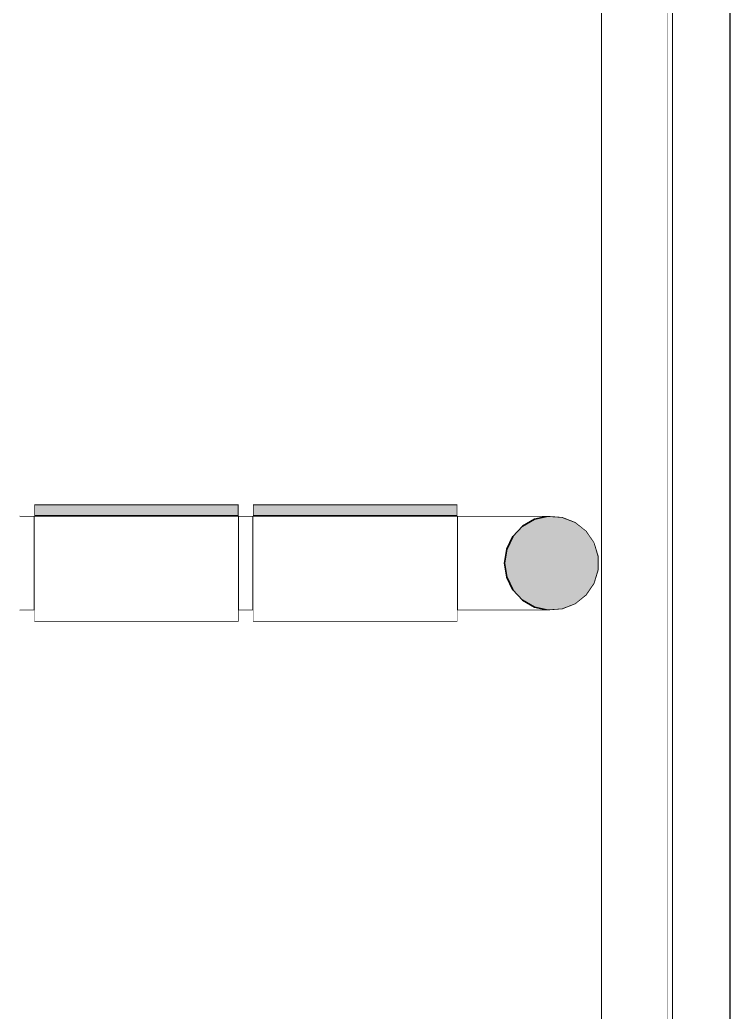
# Model space of a CAD drawing. Header units: millimetres. Extents: x -48147 to 1414029, y -496296 to 18123.
# Drawn here: x 1380003.6 to 1380251.6, y -490393.5 to -490047.1 of the extents above; entities that cross this region are included whole.
import ezdxf

# ---------------------------------------------------------------- set-up
doc = ezdxf.new("R2010")
doc.units = ezdxf.units.MM
doc.header["$MEASUREMENT"] = 0
doc.linetypes.add('Wipeout_Contour', pattern=[1000, 0, -1000])
doc.layers.add('New_A-35-M_FFE_Sanitary', color=7, linetype='Continuous')
for name, color, linetype, lineweight, true_color in [('New_A-35-M_FFE_Sanitary_Pen_No__104', 7, 'Continuous', 15, 0xa6a6a6), ('New_A-35-M_FFE_Sanitary_Pen_No__23', 7, 'Continuous', 30, 0x2a2a2a), ('New_A-35-M_FFE_Sanitary_Pen_No__44', 7, 'Continuous', 35, 0x444444), ('New_A-35-M_FFE_Sanitary_Pen_No__64', 7, 'Continuous', 20, 0x606060)]:
    doc.layers.add(name, color=color, linetype=linetype, lineweight=lineweight, true_color=true_color)
doc.layers.add('New_A-35-M_FFE_Sanitary_Pen_No__87', color=8, linetype='Continuous', lineweight=20)

# ---------------------------------------------------------------- blocks, each defined once
blk = doc.blocks.new('Section Elem_220_2', base_point=(1372879, -490836.73))
at = {"layer": 'New_A-35-M_FFE_Sanitary_Pen_No__44', "linetype": 'Continuous'}
for p, q in [((1380079.98, -490216.23), (1380008.61, -490216.23)), ((1380156.36, -490216.23), (1380084.98, -490216.23))]:
    blk.add_line(p, q, dxfattribs=at)
at = {"color": 254, "linetype": 'Wipeout_Contour', "lineweight": 0, "ltscale": 5857981.259053783}
blk.add_wipeout([(1380003.61, -490231.87), (1380003.61, -490236.73), (1380008.61, -490236.73), (1380008.61, -490231.87)], dxfattribs=at).dxf.layer = 'New_A-35-M_FFE_Sanitary'
at = {"color": 254, "linetype": 'Wipeout_Contour', "lineweight": 0, "ltscale": 5858269.13512584}
blk.add_wipeout([(1380084.98, -490231.87), (1380079.98, -490231.87), (1380079.98, -490236.73), (1380084.98, -490236.73)], dxfattribs=at).dxf.layer = 'New_A-35-M_FFE_Sanitary'
at = {"color": 254, "linetype": 'Wipeout_Contour', "lineweight": 0, "ltscale": 5858610.190375047}
blk.add_wipeout([(1380172.86, -490236.73), (1380173.59, -490231.87), (1380173.06, -490231.87), (1380172.34, -490236.73)], dxfattribs=at).dxf.layer = 'New_A-35-M_FFE_Sanitary'
at = {"color": 254, "linetype": 'Wipeout_Contour', "lineweight": 0, "ltscale": 5858005.814231257}
blk.add_wipeout([(1380003.61, -490252.09), (1380003.61, -490253.19), (1380008.61, -490253.19), (1380008.61, -490252.09)], dxfattribs=at).dxf.layer = 'New_A-35-M_FFE_Sanitary'
at = {"color": 254, "linetype": 'Wipeout_Contour', "lineweight": 0, "ltscale": 5858293.68910519}
blk.add_wipeout([(1380079.98, -490253.19), (1380084.98, -490253.19), (1380084.98, -490252.09), (1380079.98, -490252.09)], dxfattribs=at).dxf.layer = 'New_A-35-M_FFE_Sanitary'
at = {"color": 254, "linetype": 'Wipeout_Contour', "lineweight": 0, "ltscale": 5858681.429334983}
blk.add_wipeout([(1380182.62, -490252.09), (1380187.32, -490253.19), (1380188.12, -490253.19), (1380183.33, -490252.09)], dxfattribs=at).dxf.layer = 'New_A-35-M_FFE_Sanitary'
at = {"color": 254, "linetype": 'Wipeout_Contour', "lineweight": 0, "ltscale": 5857975.036296347}
blk.add_wipeout([(1380003.61, -490231.87), (1380008.61, -490231.87), (1380008.61, -490227.44), (1380003.61, -490227.44)], dxfattribs=at).dxf.layer = 'New_A-35-M_FFE_Sanitary'
at = {"color": 254, "linetype": 'Wipeout_Contour', "lineweight": 0, "ltscale": 5858262.91267438}
blk.add_wipeout([(1380079.98, -490231.87), (1380084.98, -490231.87), (1380084.98, -490227.44), (1380079.98, -490227.44)], dxfattribs=at).dxf.layer = 'New_A-35-M_FFE_Sanitary'
at = {"color": 254, "linetype": 'Wipeout_Contour', "lineweight": 0, "ltscale": 5858609.324415408}
blk.add_wipeout([(1380173.59, -490231.87), (1380175.72, -490227.44), (1380175.16, -490227.44), (1380173.06, -490231.87)], dxfattribs=at).dxf.layer = 'New_A-35-M_FFE_Sanitary'
at = {"color": 254, "linetype": 'Wipeout_Contour', "lineweight": 0, "ltscale": 5858003.435022688}
blk.add_wipeout([(1380008.61, -490249.63), (1380003.61, -490249.63), (1380003.61, -490252.09), (1380008.61, -490252.09)], dxfattribs=at).dxf.layer = 'New_A-35-M_FFE_Sanitary'
at = {"color": 254, "linetype": 'Wipeout_Contour', "lineweight": 0, "ltscale": 5858291.3100137}
blk.add_wipeout([(1380079.98, -490249.63), (1380079.98, -490252.09), (1380084.98, -490252.09), (1380084.98, -490249.63)], dxfattribs=at).dxf.layer = 'New_A-35-M_FFE_Sanitary'
at = {"color": 254, "linetype": 'Wipeout_Contour', "lineweight": 0, "ltscale": 5858662.147177921}
blk.add_wipeout([(1380179.07, -490249.63), (1380178.44, -490249.63), (1380182.62, -490252.09), (1380183.33, -490252.09)], dxfattribs=at).dxf.layer = 'New_A-35-M_FFE_Sanitary'
at = {"color": 254, "linetype": 'Wipeout_Contour', "lineweight": 0, "ltscale": 5857969.655804832}
blk.add_wipeout([(1380003.61, -490227.44), (1380008.61, -490227.44), (1380008.61, -490223.83), (1380003.61, -490223.83)], dxfattribs=at).dxf.layer = 'New_A-35-M_FFE_Sanitary'
at = {"color": 254, "linetype": 'Wipeout_Contour', "lineweight": 0, "ltscale": 5858257.532455676}
blk.add_wipeout([(1380084.98, -490223.83), (1380079.98, -490223.83), (1380079.98, -490227.44), (1380084.98, -490227.44)], dxfattribs=at).dxf.layer = 'New_A-35-M_FFE_Sanitary'
at = {"color": 254, "linetype": 'Wipeout_Contour', "lineweight": 0, "ltscale": 5858614.174530421}
blk.add_wipeout([(1380175.72, -490227.44), (1380179.07, -490223.83), (1380178.44, -490223.83), (1380175.16, -490227.44)], dxfattribs=at).dxf.layer = 'New_A-35-M_FFE_Sanitary'
at = {"color": 254, "linetype": 'Wipeout_Contour', "lineweight": 0, "ltscale": 5857999.374685667}
blk.add_wipeout([(1380003.61, -490249.63), (1380008.61, -490249.63), (1380008.61, -490246.03), (1380003.61, -490246.03)], dxfattribs=at).dxf.layer = 'New_A-35-M_FFE_Sanitary'
at = {"color": 254, "linetype": 'Wipeout_Contour', "lineweight": 0, "ltscale": 5858287.249879326}
blk.add_wipeout([(1380079.98, -490246.03), (1380079.98, -490249.63), (1380084.98, -490249.63), (1380084.98, -490246.03)], dxfattribs=at).dxf.layer = 'New_A-35-M_FFE_Sanitary'
at = {"color": 254, "linetype": 'Wipeout_Contour', "lineweight": 0, "ltscale": 5858643.890158894}
blk.add_wipeout([(1380179.07, -490249.63), (1380175.72, -490246.03), (1380175.16, -490246.03), (1380178.44, -490249.63)], dxfattribs=at).dxf.layer = 'New_A-35-M_FFE_Sanitary'
at = {"color": 254, "linetype": 'Wipeout_Contour', "lineweight": 0, "ltscale": 5858675.943605549}
blk.add_wipeout([(1380187.32, -490253.19), (1380182.62, -490252.09), (1380180.62, -490252.09), (1380184.97, -490253.19)], dxfattribs=at).dxf.layer = 'New_A-35-M_FFE_Sanitary'
at = {"layer": 'New_A-35-M_FFE_Sanitary_Pen_No__64', "linetype": 'Continuous'}
blk.add_line((1380188.12, -490253.19), (1380187.32, -490253.19), dxfattribs=at)
at = {"color": 254, "linetype": 'Wipeout_Contour', "lineweight": 0, "ltscale": 5857965.595644042}
blk.add_wipeout([(1380003.61, -490223.83), (1380008.61, -490223.83), (1380008.61, -490221.37), (1380003.61, -490221.37)], dxfattribs=at).dxf.layer = 'New_A-35-M_FFE_Sanitary'
at = {"color": 254, "linetype": 'Wipeout_Contour', "lineweight": 0, "ltscale": 5858253.472489207}
blk.add_wipeout([(1380079.98, -490223.83), (1380084.98, -490223.83), (1380084.98, -490221.37), (1380079.98, -490221.37)], dxfattribs=at).dxf.layer = 'New_A-35-M_FFE_Sanitary'
at = {"color": 254, "linetype": 'Wipeout_Contour', "lineweight": 0, "ltscale": 5858624.312041773}
blk.add_wipeout([(1380182.62, -490221.37), (1380178.44, -490223.83), (1380179.07, -490223.83), (1380183.33, -490221.37)], dxfattribs=at).dxf.layer = 'New_A-35-M_FFE_Sanitary'
at = {"color": 254, "linetype": 'Wipeout_Contour', "lineweight": 0, "ltscale": 5857993.994035617}
blk.add_wipeout([(1380003.61, -490241.6), (1380003.61, -490246.03), (1380008.61, -490246.03), (1380008.61, -490241.6)], dxfattribs=at).dxf.layer = 'New_A-35-M_FFE_Sanitary'
at = {"color": 254, "linetype": 'Wipeout_Contour', "lineweight": 0, "ltscale": 5858281.869479106}
blk.add_wipeout([(1380084.98, -490241.6), (1380079.98, -490241.6), (1380079.98, -490246.03), (1380084.98, -490246.03)], dxfattribs=at).dxf.layer = 'New_A-35-M_FFE_Sanitary'
at = {"color": 254, "linetype": 'Wipeout_Contour', "lineweight": 0, "ltscale": 5858628.280114971}
blk.add_wipeout([(1380175.72, -490246.03), (1380173.59, -490241.6), (1380173.06, -490241.6), (1380175.16, -490246.03)], dxfattribs=at).dxf.layer = 'New_A-35-M_FFE_Sanitary'
at = {"color": 254, "linetype": 'Wipeout_Contour', "lineweight": 0, "ltscale": 5858657.458572768}
blk.add_wipeout([(1380182.62, -490252.09), (1380178.44, -490249.63), (1380176.76, -490249.63), (1380180.62, -490252.09)], dxfattribs=at).dxf.layer = 'New_A-35-M_FFE_Sanitary'
at = {"color": 254, "linetype": 'Wipeout_Contour', "lineweight": 0, "ltscale": 5857963.216543532}
blk.add_wipeout([(1380003.61, -490221.37), (1380008.61, -490221.37), (1380008.61, -490220.28), (1380003.61, -490220.28)], dxfattribs=at).dxf.layer = 'New_A-35-M_FFE_Sanitary'
at = {"color": 254, "linetype": 'Wipeout_Contour', "lineweight": 0, "ltscale": 5858251.093518927}
blk.add_wipeout([(1380079.98, -490220.28), (1380079.98, -490221.37), (1380084.98, -490221.37), (1380084.98, -490220.28)], dxfattribs=at).dxf.layer = 'New_A-35-M_FFE_Sanitary'
at = {"color": 254, "linetype": 'Wipeout_Contour', "lineweight": 0, "ltscale": 5858638.836558741}
blk.add_wipeout([(1380187.32, -490220.28), (1380182.62, -490221.37), (1380183.33, -490221.37), (1380188.12, -490220.28)], dxfattribs=at).dxf.layer = 'New_A-35-M_FFE_Sanitary'
at = {"color": 254, "linetype": 'Wipeout_Contour', "lineweight": 0, "ltscale": 5857987.771159917}
blk.add_wipeout([(1380003.61, -490241.6), (1380008.61, -490241.6), (1380008.61, -490236.73), (1380003.61, -490236.73)], dxfattribs=at).dxf.layer = 'New_A-35-M_FFE_Sanitary'
at = {"color": 254, "linetype": 'Wipeout_Contour', "lineweight": 0, "ltscale": 5858275.646928909}
blk.add_wipeout([(1380079.98, -490236.73), (1380079.98, -490241.6), (1380084.98, -490241.6), (1380084.98, -490236.73)], dxfattribs=at).dxf.layer = 'New_A-35-M_FFE_Sanitary'
at = {"color": 254, "linetype": 'Wipeout_Contour', "lineweight": 0, "ltscale": 5858616.701803679}
blk.add_wipeout([(1380173.59, -490241.6), (1380172.86, -490236.73), (1380172.34, -490236.73), (1380173.06, -490241.6)], dxfattribs=at).dxf.layer = 'New_A-35-M_FFE_Sanitary'
at = {"color": 254, "linetype": 'Wipeout_Contour', "lineweight": 0, "ltscale": 5858639.869460547}
blk.add_wipeout([(1380173.73, -490246.03), (1380176.76, -490249.63), (1380178.44, -490249.63), (1380175.16, -490246.03)], dxfattribs=at).dxf.layer = 'New_A-35-M_FFE_Sanitary'
at = {"color": 254, "linetype": 'Wipeout_Contour', "lineweight": 0, "ltscale": 5858665.285426464}
blk.add_wipeout([(1380184.97, -490253.19), (1380180.62, -490252.09), (1380177.42, -490252.09), (1380181.19, -490253.19)], dxfattribs=at).dxf.layer = 'New_A-35-M_FFE_Sanitary'
at = {"layer": 'New_A-35-M_FFE_Sanitary_Pen_No__64', "linetype": 'Continuous'}
blk.add_line((1380187.32, -490253.19), (1380184.97, -490253.19), dxfattribs=at)
at = {"color": 254, "linetype": 'Wipeout_Contour', "lineweight": 0, "ltscale": 5858117.406795019}
blk.add_wipeout([(1380008.61, -490220.23), (1380008.61, -490236.73), (1380079.98, -490236.73), (1380079.98, -490220.23)], dxfattribs=at).dxf.layer = 'New_A-35-M_FFE_Sanitary'
at = {"color": 254, "linetype": 'Wipeout_Contour', "lineweight": 0, "ltscale": 5858606.885250716}
blk.add_wipeout([(1380171.79, -490231.87), (1380171.13, -490236.73), (1380172.34, -490236.73), (1380173.06, -490231.87)], dxfattribs=at).dxf.layer = 'New_A-35-M_FFE_Sanitary'
at = {"color": 254, "linetype": 'Wipeout_Contour', "lineweight": 0, "ltscale": 5858624.736953851}
blk.add_wipeout([(1380171.79, -490241.6), (1380173.73, -490246.03), (1380175.16, -490246.03), (1380173.06, -490241.6)], dxfattribs=at).dxf.layer = 'New_A-35-M_FFE_Sanitary'
at = {"color": 254, "linetype": 'Wipeout_Contour', "lineweight": 0, "ltscale": 5858648.459217847}
blk.add_wipeout([(1380180.62, -490252.09), (1380176.76, -490249.63), (1380174.06, -490249.63), (1380177.42, -490252.09)], dxfattribs=at).dxf.layer = 'New_A-35-M_FFE_Sanitary'
at = {"layer": 'New_A-35-M_FFE_Sanitary_Pen_No__104', "linetype": 'Continuous'}
blk.add_hatch(color=256, dxfattribs=at).paths.add_polyline_path([(1380008.61, -490220.23), (1380079.98, -490220.23), (1380079.98, -490216.23), (1380008.61, -490216.23)])
at = {"layer": 'New_A-35-M_FFE_Sanitary_Pen_No__44', "linetype": 'Continuous'}
for p, q in [((1380008.61, -490216.23), (1380008.61, -490220.23)), ((1380079.98, -490216.23), (1380079.98, -490220.23)), ((1380079.98, -490220.23), (1380008.61, -490220.23))]:
    blk.add_line(p, q, dxfattribs=at)
at = {"layer": 'New_A-35-M_FFE_Sanitary_Pen_No__64', "linetype": 'Continuous'}
blk.add_line((1380008.61, -490220.28), (1380003.61, -490220.28), dxfattribs=at)
at = {"color": 254, "linetype": 'Wipeout_Contour', "lineweight": 0, "ltscale": 5858605.781242717}
blk.add_wipeout([(1380173.73, -490227.44), (1380171.79, -490231.87), (1380173.06, -490231.87), (1380175.16, -490227.44)], dxfattribs=at).dxf.layer = 'New_A-35-M_FFE_Sanitary'
at = {"color": 254, "linetype": 'Wipeout_Contour', "lineweight": 0, "ltscale": 5858132.20888813}
blk.add_wipeout([(1380008.61, -490236.73), (1380008.61, -490242.34), (1380079.98, -490242.34), (1380079.98, -490236.73)], dxfattribs=at).dxf.layer = 'New_A-35-M_FFE_Sanitary'
at = {"color": 254, "linetype": 'Wipeout_Contour', "lineweight": 0, "ltscale": 5858613.396682995}
blk.add_wipeout([(1380172.34, -490236.73), (1380171.13, -490236.73), (1380171.79, -490241.6), (1380173.06, -490241.6)], dxfattribs=at).dxf.layer = 'New_A-35-M_FFE_Sanitary'
at = {"color": 254, "linetype": 'Wipeout_Contour', "lineweight": 0, "ltscale": 5858632.261364799}
blk.add_wipeout([(1380176.76, -490249.63), (1380173.73, -490246.03), (1380171.43, -490246.03), (1380174.06, -490249.63)], dxfattribs=at).dxf.layer = 'New_A-35-M_FFE_Sanitary'
at = {"color": 254, "linetype": 'Wipeout_Contour', "lineweight": 0, "ltscale": 5858649.956689343}
blk.add_wipeout([(1380181.19, -490253.19), (1380177.42, -490252.09), (1380173.15, -490252.09), (1380176.16, -490253.19)], dxfattribs=at).dxf.layer = 'New_A-35-M_FFE_Sanitary'
at = {"layer": 'New_A-35-M_FFE_Sanitary_Pen_No__64', "linetype": 'Continuous'}
for p, q in [((1380008.61, -490220.23), (1380008.61, -490236.73)), ((1380079.98, -490220.23), (1380079.98, -490236.73)), ((1380184.97, -490253.19), (1380181.19, -490253.19))]:
    blk.add_line(p, q, dxfattribs=at)
at = {"color": 254, "linetype": 'Wipeout_Contour', "lineweight": 0, "ltscale": 5858610.153811514}
blk.add_wipeout([(1380176.76, -490223.83), (1380173.73, -490227.44), (1380175.16, -490227.44), (1380178.44, -490223.83)], dxfattribs=at).dxf.layer = 'New_A-35-M_FFE_Sanitary'
at = {"color": 254, "linetype": 'Wipeout_Contour', "lineweight": 0, "ltscale": 5858600.789397779}
blk.add_wipeout([(1380171.13, -490236.73), (1380171.79, -490231.87), (1380169.75, -490231.87), (1380169.18, -490236.73)], dxfattribs=at).dxf.layer = 'New_A-35-M_FFE_Sanitary'
at = {"color": 254, "linetype": 'Wipeout_Contour', "lineweight": 0, "ltscale": 5858618.127209537}
blk.add_wipeout([(1380173.73, -490246.03), (1380171.79, -490241.6), (1380169.75, -490241.6), (1380171.43, -490246.03)], dxfattribs=at).dxf.layer = 'New_A-35-M_FFE_Sanitary'
at = {"color": 254, "linetype": 'Wipeout_Contour', "lineweight": 0, "ltscale": 5858139.433881921}
blk.add_wipeout([(1380008.61, -490242.34), (1380008.61, -490247.52), (1380079.98, -490247.52), (1380079.98, -490242.34)], dxfattribs=at).dxf.layer = 'New_A-35-M_FFE_Sanitary'
at = {"color": 254, "linetype": 'Wipeout_Contour', "lineweight": 0, "ltscale": 5858635.513928911}
blk.add_wipeout([(1380177.42, -490252.09), (1380174.06, -490249.63), (1380170.48, -490249.63), (1380173.15, -490252.09)], dxfattribs=at).dxf.layer = 'New_A-35-M_FFE_Sanitary'
at = {"layer": 'New_A-35-M_FFE_Sanitary_Pen_No__64', "linetype": 'Continuous'}
for p, q in [((1380008.61, -490236.73), (1380008.61, -490242.34)), ((1380079.98, -490236.73), (1380079.98, -490242.34))]:
    blk.add_line(p, q, dxfattribs=at)
at = {"color": 254, "linetype": 'Wipeout_Contour', "lineweight": 0, "ltscale": 5858619.623406206}
blk.add_wipeout([(1380178.44, -490223.83), (1380182.62, -490221.37), (1380180.62, -490221.37), (1380176.76, -490223.83)], dxfattribs=at).dxf.layer = 'New_A-35-M_FFE_Sanitary'
at = {"color": 254, "linetype": 'Wipeout_Contour', "lineweight": 0, "ltscale": 5858599.171476685}
blk.add_wipeout([(1380171.79, -490231.87), (1380173.73, -490227.44), (1380171.43, -490227.44), (1380169.75, -490231.87)], dxfattribs=at).dxf.layer = 'New_A-35-M_FFE_Sanitary'
at = {"color": 254, "linetype": 'Wipeout_Contour', "lineweight": 0, "ltscale": 5858607.300836932}
blk.add_wipeout([(1380171.79, -490241.6), (1380171.13, -490236.73), (1380169.18, -490236.73), (1380169.75, -490241.6)], dxfattribs=at).dxf.layer = 'New_A-35-M_FFE_Sanitary'
at = {"color": 254, "linetype": 'Wipeout_Contour', "lineweight": 0, "ltscale": 5858145.820558358}
blk.add_wipeout([(1380008.61, -490247.52), (1380008.61, -490251.88), (1380079.98, -490251.88), (1380079.98, -490247.52)], dxfattribs=at).dxf.layer = 'New_A-35-M_FFE_Sanitary'
at = {"color": 254, "linetype": 'Wipeout_Contour', "lineweight": 0, "ltscale": 5858621.315723022}
blk.add_wipeout([(1380174.06, -490249.63), (1380171.43, -490246.03), (1380168.38, -490246.03), (1380170.48, -490249.63)], dxfattribs=at).dxf.layer = 'New_A-35-M_FFE_Sanitary'
at = {"color": 254, "linetype": 'Wipeout_Contour', "lineweight": 0, "ltscale": 5858630.729292213}
blk.add_wipeout([(1380176.16, -490253.19), (1380173.15, -490252.09), (1380168.04, -490252.09), (1380170.14, -490253.19)], dxfattribs=at).dxf.layer = 'New_A-35-M_FFE_Sanitary'
at = {"layer": 'New_A-35-M_FFE_Sanitary_Pen_No__64', "linetype": 'Continuous'}
for p, q in [((1380008.61, -490242.34), (1380008.61, -490247.52)), ((1380079.98, -490242.34), (1380079.98, -490247.52)), ((1380181.19, -490253.19), (1380176.16, -490253.19))]:
    blk.add_line(p, q, dxfattribs=at)
at = {"color": 254, "linetype": 'Wipeout_Contour', "lineweight": 0, "ltscale": 5858633.350789398}
blk.add_wipeout([(1380182.62, -490221.37), (1380187.32, -490220.28), (1380184.97, -490220.28), (1380180.62, -490221.37)], dxfattribs=at).dxf.layer = 'New_A-35-M_FFE_Sanitary'
at = {"color": 254, "linetype": 'Wipeout_Contour', "lineweight": 0, "ltscale": 5858602.545676732}
blk.add_wipeout([(1380173.73, -490227.44), (1380176.76, -490223.83), (1380174.06, -490223.83), (1380171.43, -490227.44)], dxfattribs=at).dxf.layer = 'New_A-35-M_FFE_Sanitary'
at = {"color": 254, "linetype": 'Wipeout_Contour', "lineweight": 0, "ltscale": 5858592.025515911}
blk.add_wipeout([(1380169.18, -490236.73), (1380169.75, -490231.87), (1380167.04, -490231.87), (1380166.58, -490236.73)], dxfattribs=at).dxf.layer = 'New_A-35-M_FFE_Sanitary'
at = {"color": 254, "linetype": 'Wipeout_Contour', "lineweight": 0, "ltscale": 5858608.618207695}
blk.add_wipeout([(1380171.43, -490246.03), (1380169.75, -490241.6), (1380167.04, -490241.6), (1380168.38, -490246.03)], dxfattribs=at).dxf.layer = 'New_A-35-M_FFE_Sanitary'
at = {"color": 254, "linetype": 'Wipeout_Contour', "lineweight": 0, "ltscale": 5858150.881276111}
blk.add_wipeout([(1380008.61, -490251.88), (1380008.61, -490255.08), (1380079.98, -490255.08), (1380079.98, -490251.88)], dxfattribs=at).dxf.layer = 'New_A-35-M_FFE_Sanitary'
at = {"color": 254, "linetype": 'Wipeout_Contour', "lineweight": 0, "ltscale": 5858619.275171294}
blk.add_wipeout([(1380173.15, -490252.09), (1380170.48, -490249.63), (1380166.18, -490249.63), (1380168.04, -490252.09)], dxfattribs=at).dxf.layer = 'New_A-35-M_FFE_Sanitary'
at = {"layer": 'New_A-35-M_FFE_Sanitary_Pen_No__64', "linetype": 'Continuous'}
for p, q in [((1380188.12, -490220.28), (1380187.32, -490220.28)), ((1380008.61, -490247.52), (1380008.61, -490251.88)), ((1380079.98, -490247.52), (1380079.98, -490251.88)), ((1380008.61, -490253.19), (1380003.61, -490253.19))]:
    blk.add_line(p, q, dxfattribs=at)
at = {"color": 254, "linetype": 'Wipeout_Contour', "lineweight": 0, "ltscale": 5858610.623992788}
blk.add_wipeout([(1380176.76, -490223.83), (1380180.62, -490221.37), (1380177.42, -490221.37), (1380174.06, -490223.83)], dxfattribs=at).dxf.layer = 'New_A-35-M_FFE_Sanitary'
at = {"color": 254, "linetype": 'Wipeout_Contour', "lineweight": 0, "ltscale": 5858589.662443555}
blk.add_wipeout([(1380169.75, -490231.87), (1380171.43, -490227.44), (1380168.38, -490227.44), (1380167.04, -490231.87)], dxfattribs=at).dxf.layer = 'New_A-35-M_FFE_Sanitary'
at = {"color": 254, "linetype": 'Wipeout_Contour', "lineweight": 0, "ltscale": 5858598.536964986}
blk.add_wipeout([(1380169.75, -490241.6), (1380169.18, -490236.73), (1380166.58, -490236.73), (1380167.04, -490241.6)], dxfattribs=at).dxf.layer = 'New_A-35-M_FFE_Sanitary'
at = {"color": 254, "linetype": 'Wipeout_Contour', "lineweight": 0, "ltscale": 5858607.584606172}
blk.add_wipeout([(1380170.48, -490249.63), (1380168.38, -490246.03), (1380164.72, -490246.03), (1380166.18, -490249.63)], dxfattribs=at).dxf.layer = 'New_A-35-M_FFE_Sanitary'
at = {"color": 254, "linetype": 'Wipeout_Contour', "lineweight": 0, "ltscale": 5858608.569985498}
blk.add_wipeout([(1380170.14, -490253.19), (1380168.04, -490252.09), (1380162.35, -490252.09), (1380163.42, -490253.19)], dxfattribs=at).dxf.layer = 'New_A-35-M_FFE_Sanitary'
at = {"color": 254, "linetype": 'Wipeout_Contour', "lineweight": 0, "ltscale": 5858154.229626076}
blk.add_wipeout([(1380008.61, -490255.08), (1380008.61, -490256.88), (1380079.98, -490256.88), (1380079.98, -490255.08)], dxfattribs=at).dxf.layer = 'New_A-35-M_FFE_Sanitary'
at = {"layer": 'New_A-35-M_FFE_Sanitary_Pen_No__64', "linetype": 'Continuous'}
for p, q in [((1380008.61, -490251.88), (1380008.61, -490255.08)), ((1380079.98, -490251.88), (1380079.98, -490255.08)), ((1380176.16, -490253.19), (1380170.14, -490253.19))]:
    blk.add_line(p, q, dxfattribs=at)
at = {"color": 254, "linetype": 'Wipeout_Contour', "lineweight": 0, "ltscale": 5858622.692532668}
blk.add_wipeout([(1380180.62, -490221.37), (1380184.97, -490220.28), (1380181.19, -490220.28), (1380177.42, -490221.37)], dxfattribs=at).dxf.layer = 'New_A-35-M_FFE_Sanitary'
at = {"color": 254, "linetype": 'Wipeout_Contour', "lineweight": 0, "ltscale": 5858591.599978762}
blk.add_wipeout([(1380171.43, -490227.44), (1380174.06, -490223.83), (1380170.48, -490223.83), (1380168.38, -490227.44)], dxfattribs=at).dxf.layer = 'New_A-35-M_FFE_Sanitary'
at = {"color": 254, "linetype": 'Wipeout_Contour', "lineweight": 0, "ltscale": 5858581.034366936}
blk.add_wipeout([(1380166.58, -490236.73), (1380167.04, -490231.87), (1380163.79, -490231.87), (1380163.47, -490236.73)], dxfattribs=at).dxf.layer = 'New_A-35-M_FFE_Sanitary'
at = {"color": 254, "linetype": 'Wipeout_Contour', "lineweight": 0, "ltscale": 5858596.689526925}
blk.add_wipeout([(1380168.38, -490246.03), (1380167.04, -490241.6), (1380163.79, -490241.6), (1380164.72, -490246.03)], dxfattribs=at).dxf.layer = 'New_A-35-M_FFE_Sanitary'
at = {"color": 254, "linetype": 'Wipeout_Contour', "lineweight": 0, "ltscale": 5858600.559991552}
blk.add_wipeout([(1380168.04, -490252.09), (1380166.18, -490249.63), (1380161.4, -490249.63), (1380162.35, -490252.09)], dxfattribs=at).dxf.layer = 'New_A-35-M_FFE_Sanitary'
at = {"color": 254, "linetype": 'Wipeout_Contour', "lineweight": 0, "ltscale": 5858155.609942148}
blk.add_wipeout([(1380008.61, -490256.88), (1380008.61, -490257.14), (1380079.98, -490257.14), (1380079.98, -490256.88)], dxfattribs=at).dxf.layer = 'New_A-35-M_FFE_Sanitary'
at = {"layer": 'New_A-35-M_FFE_Sanitary_Pen_No__64', "linetype": 'Continuous'}
for p, q in [((1380187.32, -490220.28), (1380184.97, -490220.28)), ((1380008.61, -490255.08), (1380008.61, -490256.88)), ((1380079.98, -490255.08), (1380079.98, -490256.88)), ((1380008.61, -490256.88), (1380008.61, -490257.14)), ((1380008.61, -490257.14), (1380079.98, -490257.14)), ((1380079.98, -490256.88), (1380079.98, -490257.14))]:
    blk.add_line(p, q, dxfattribs=at)
at = {"color": 254, "linetype": 'Wipeout_Contour', "lineweight": 0, "ltscale": 5858597.678619672}
blk.add_wipeout([(1380174.06, -490223.83), (1380177.42, -490221.37), (1380173.15, -490221.37), (1380170.48, -490223.83)], dxfattribs=at).dxf.layer = 'New_A-35-M_FFE_Sanitary'
at = {"color": 254, "linetype": 'Wipeout_Contour', "lineweight": 0, "ltscale": 5858577.733723517}
blk.add_wipeout([(1380167.04, -490231.87), (1380168.38, -490227.44), (1380164.72, -490227.44), (1380163.79, -490231.87)], dxfattribs=at).dxf.layer = 'New_A-35-M_FFE_Sanitary'
at = {"color": 254, "linetype": 'Wipeout_Contour', "lineweight": 0, "ltscale": 5858587.545828474}
blk.add_wipeout([(1380167.04, -490241.6), (1380166.58, -490236.73), (1380163.47, -490236.73), (1380163.79, -490241.6)], dxfattribs=at).dxf.layer = 'New_A-35-M_FFE_Sanitary'
at = {"color": 254, "linetype": 'Wipeout_Contour', "lineweight": 0, "ltscale": 5858591.759085191}
blk.add_wipeout([(1380166.18, -490249.63), (1380164.72, -490246.03), (1380160.65, -490246.03), (1380161.4, -490249.63)], dxfattribs=at).dxf.layer = 'New_A-35-M_FFE_Sanitary'
at = {"color": 254, "linetype": 'Wipeout_Contour', "lineweight": 0, "ltscale": 5858584.592808441}
blk.add_wipeout([(1380156.36, -490253.19), (1380163.42, -490253.19), (1380162.35, -490252.09), (1380156.36, -490252.09)], dxfattribs=at).dxf.layer = 'New_A-35-M_FFE_Sanitary'
at = {"color": 254, "linetype": 'Wipeout_Contour', "lineweight": 0, "ltscale": 5858607.363683838}
blk.add_wipeout([(1380177.42, -490221.37), (1380181.19, -490220.28), (1380176.16, -490220.28), (1380173.15, -490221.37)], dxfattribs=at).dxf.layer = 'New_A-35-M_FFE_Sanitary'
at = {"color": 254, "linetype": 'Wipeout_Contour', "lineweight": 0, "ltscale": 5858577.868791401}
blk.add_wipeout([(1380168.38, -490227.44), (1380170.48, -490223.83), (1380166.18, -490223.83), (1380164.72, -490227.44)], dxfattribs=at).dxf.layer = 'New_A-35-M_FFE_Sanitary'
at = {"color": 254, "linetype": 'Wipeout_Contour', "lineweight": 0, "ltscale": 5858568.36765819}
blk.add_wipeout([(1380163.47, -490236.73), (1380163.79, -490231.87), (1380160.17, -490231.87), (1380160.01, -490236.73)], dxfattribs=at).dxf.layer = 'New_A-35-M_FFE_Sanitary'
at = {"color": 254, "linetype": 'Wipeout_Contour', "lineweight": 0, "ltscale": 5858582.941122597}
blk.add_wipeout([(1380164.72, -490246.03), (1380163.79, -490241.6), (1380160.17, -490241.6), (1380160.65, -490246.03)], dxfattribs=at).dxf.layer = 'New_A-35-M_FFE_Sanitary'
at = {"color": 254, "linetype": 'Wipeout_Contour', "lineweight": 0, "ltscale": 7323223.702260941}
blk.add_wipeout([(1380156.36, -490252.09), (1380162.35, -490252.09), (1380161.4, -490249.63), (1380156.36, -490249.63), (1380156.36, -490251.88)], dxfattribs=at).dxf.layer = 'New_A-35-M_FFE_Sanitary'
at = {"layer": 'New_A-35-M_FFE_Sanitary_Pen_No__64', "linetype": 'Continuous'}
for p, q in [((1380184.97, -490220.28), (1380181.19, -490220.28)), ((1380170.14, -490253.19), (1380163.42, -490253.19))]:
    blk.add_line(p, q, dxfattribs=at)
at = {"color": 254, "linetype": 'Wipeout_Contour', "lineweight": 0, "ltscale": 5858581.439756438}
blk.add_wipeout([(1380170.48, -490223.83), (1380173.15, -490221.37), (1380168.04, -490221.37), (1380166.18, -490223.83)], dxfattribs=at).dxf.layer = 'New_A-35-M_FFE_Sanitary'
at = {"color": 254, "linetype": 'Wipeout_Contour', "lineweight": 0, "ltscale": 5858563.985273923}
blk.add_wipeout([(1380163.79, -490231.87), (1380164.72, -490227.44), (1380160.65, -490227.44), (1380160.17, -490231.87)], dxfattribs=at).dxf.layer = 'New_A-35-M_FFE_Sanitary'
at = {"color": 254, "linetype": 'Wipeout_Contour', "lineweight": 0, "ltscale": 5858574.879134096}
blk.add_wipeout([(1380163.79, -490241.6), (1380163.47, -490236.73), (1380160.01, -490236.73), (1380160.17, -490241.6)], dxfattribs=at).dxf.layer = 'New_A-35-M_FFE_Sanitary'
at = {"color": 254, "linetype": 'Wipeout_Contour', "lineweight": 0, "ltscale": 7323216.401871117}
blk.add_wipeout([(1380160.65, -490246.03), (1380156.36, -490246.03), (1380156.36, -490247.52), (1380156.36, -490249.63), (1380161.4, -490249.63)], dxfattribs=at).dxf.layer = 'New_A-35-M_FFE_Sanitary'
at = {"color": 254, "linetype": 'Wipeout_Contour', "lineweight": 0, "ltscale": 5858588.136146572}
blk.add_wipeout([(1380173.15, -490221.37), (1380176.16, -490220.28), (1380170.14, -490220.28), (1380168.04, -490221.37)], dxfattribs=at).dxf.layer = 'New_A-35-M_FFE_Sanitary'
at = {"color": 254, "linetype": 'Wipeout_Contour', "lineweight": 0, "ltscale": 5858562.04318915}
blk.add_wipeout([(1380164.72, -490227.44), (1380166.18, -490223.83), (1380161.4, -490223.83), (1380160.65, -490227.44)], dxfattribs=at).dxf.layer = 'New_A-35-M_FFE_Sanitary'
at = {"color": 254, "linetype": 'Wipeout_Contour', "lineweight": 0, "ltscale": 5858554.660889206}
blk.add_wipeout([(1380156.36, -490231.87), (1380156.36, -490236.73), (1380160.01, -490236.73), (1380160.17, -490231.87)], dxfattribs=at).dxf.layer = 'New_A-35-M_FFE_Sanitary'
at = {"color": 254, "linetype": 'Wipeout_Contour', "lineweight": 0, "ltscale": 7323208.01337472}
blk.add_wipeout([(1380160.17, -490241.6), (1380156.36, -490241.6), (1380156.36, -490242.34), (1380156.36, -490246.03), (1380160.65, -490246.03)], dxfattribs=at).dxf.layer = 'New_A-35-M_FFE_Sanitary'
at = {"layer": 'New_A-35-M_FFE_Sanitary_Pen_No__104', "linetype": 'Continuous'}
blk.add_hatch(color=256, dxfattribs=at).paths.add_polyline_path([(1380172.86, -490236.73), (1380173.59, -490241.6), (1380175.72, -490246.03), (1380179.07, -490249.63), (1380183.33, -490252.09), (1380188.12, -490253.19), (1380193.03, -490252.82), (1380197.61, -490251.02), (1380201.45, -490247.96), (1380204.22, -490243.89), (1380205.67, -490239.19), (1380205.67, -490234.27), (1380204.22, -490229.57), (1380201.45, -490225.51), (1380197.61, -490222.44), (1380193.03, -490220.65), (1380188.12, -490220.28), (1380183.33, -490221.37), (1380179.07, -490223.83), (1380175.72, -490227.44), (1380173.59, -490231.87)])
at = {"layer": 'New_A-35-M_FFE_Sanitary_Pen_No__44', "linetype": 'Continuous', "flags": 128}
blk.add_lwpolyline([(1380172.86, -490236.73), (1380173.59, -490241.6), (1380175.72, -490246.03), (1380179.07, -490249.63), (1380183.33, -490252.09), (1380188.12, -490253.19), (1380193.03, -490252.82), (1380197.61, -490251.02), (1380201.45, -490247.96), (1380204.22, -490243.89), (1380205.67, -490239.19), (1380205.67, -490234.27), (1380204.22, -490229.57), (1380201.45, -490225.51), (1380197.61, -490222.44), (1380193.03, -490220.65), (1380188.12, -490220.28), (1380183.33, -490221.37), (1380179.07, -490223.83), (1380175.72, -490227.44), (1380173.59, -490231.87)], close=True, dxfattribs=at)
at = {"layer": 'New_A-35-M_FFE_Sanitary_Pen_No__64', "linetype": 'Continuous'}
blk.add_line((1380181.19, -490220.28), (1380176.16, -490220.28), dxfattribs=at)
at = {"color": 254, "linetype": 'Wipeout_Contour', "lineweight": 0, "ltscale": 5858562.72445497}
blk.add_wipeout([(1380166.18, -490223.83), (1380168.04, -490221.37), (1380162.35, -490221.37), (1380161.4, -490223.83)], dxfattribs=at).dxf.layer = 'New_A-35-M_FFE_Sanitary'
at = {"color": 254, "linetype": 'Wipeout_Contour', "lineweight": 0, "ltscale": 5858549.108108042}
blk.add_wipeout([(1380156.36, -490231.87), (1380160.17, -490231.87), (1380160.65, -490227.44), (1380156.36, -490227.44)], dxfattribs=at).dxf.layer = 'New_A-35-M_FFE_Sanitary'
at = {"color": 254, "linetype": 'Wipeout_Contour', "lineweight": 0, "ltscale": 5858561.172380297}
blk.add_wipeout([(1380156.36, -490241.6), (1380160.17, -490241.6), (1380160.01, -490236.73), (1380156.36, -490236.73)], dxfattribs=at).dxf.layer = 'New_A-35-M_FFE_Sanitary'
at = {"color": 254, "linetype": 'Wipeout_Contour', "lineweight": 0, "ltscale": 5858565.976678345}
blk.add_wipeout([(1380168.04, -490221.37), (1380170.14, -490220.28), (1380163.42, -490220.28), (1380162.35, -490221.37)], dxfattribs=at).dxf.layer = 'New_A-35-M_FFE_Sanitary'
at = {"color": 254, "linetype": 'Wipeout_Contour', "lineweight": 0, "ltscale": 5858544.919487128}
blk.add_wipeout([(1380156.36, -490227.44), (1380160.65, -490227.44), (1380161.4, -490223.83), (1380156.36, -490223.83)], dxfattribs=at).dxf.layer = 'New_A-35-M_FFE_Sanitary'
at = {"layer": 'New_A-35-M_FFE_Sanitary_Pen_No__64', "linetype": 'Continuous'}
blk.add_line((1380176.16, -490220.28), (1380170.14, -490220.28), dxfattribs=at)
at = {"color": 254, "linetype": 'Wipeout_Contour', "lineweight": 0, "ltscale": 5858542.474338969}
blk.add_wipeout([(1380156.36, -490223.83), (1380161.4, -490223.83), (1380162.35, -490221.37), (1380156.36, -490221.37)], dxfattribs=at).dxf.layer = 'New_A-35-M_FFE_Sanitary'
at = {"color": 254, "linetype": 'Wipeout_Contour', "lineweight": 0, "ltscale": 5858541.999323837}
blk.add_wipeout([(1380156.36, -490221.37), (1380162.35, -490221.37), (1380163.42, -490220.28), (1380156.36, -490220.28)], dxfattribs=at).dxf.layer = 'New_A-35-M_FFE_Sanitary'
at = {"layer": 'New_A-35-M_FFE_Sanitary_Pen_No__64', "linetype": 'Continuous'}
blk.add_line((1380170.14, -490220.28), (1380163.42, -490220.28), dxfattribs=at)
at = {"color": 254, "linetype": 'Wipeout_Contour', "lineweight": 0, "ltscale": 5858405.284152197}
blk.add_wipeout([(1380084.98, -490220.23), (1380084.98, -490236.73), (1380156.36, -490236.73), (1380156.36, -490220.23)], dxfattribs=at).dxf.layer = 'New_A-35-M_FFE_Sanitary'
at = {"layer": 'New_A-35-M_FFE_Sanitary_Pen_No__104', "linetype": 'Continuous'}
blk.add_hatch(color=256, dxfattribs=at).paths.add_polyline_path([(1380084.98, -490220.23), (1380156.36, -490220.23), (1380156.36, -490216.23), (1380084.98, -490216.23)])
at = {"layer": 'New_A-35-M_FFE_Sanitary_Pen_No__44', "linetype": 'Continuous'}
for p, q in [((1380084.98, -490216.23), (1380084.98, -490220.23)), ((1380156.36, -490216.23), (1380156.36, -490220.23)), ((1380156.36, -490220.23), (1380084.98, -490220.23))]:
    blk.add_line(p, q, dxfattribs=at)
at = {"layer": 'New_A-35-M_FFE_Sanitary_Pen_No__64', "linetype": 'Continuous'}
for p, q in [((1380084.98, -490220.28), (1380079.98, -490220.28)), ((1380163.42, -490220.28), (1380156.36, -490220.28))]:
    blk.add_line(p, q, dxfattribs=at)
at = {"color": 254, "linetype": 'Wipeout_Contour', "lineweight": 0, "ltscale": 5858420.085517947}
blk.add_wipeout([(1380084.98, -490236.73), (1380084.98, -490242.34), (1380156.36, -490242.34), (1380156.36, -490236.73)], dxfattribs=at).dxf.layer = 'New_A-35-M_FFE_Sanitary'
at = {"layer": 'New_A-35-M_FFE_Sanitary_Pen_No__64', "linetype": 'Continuous'}
for p, q in [((1380084.98, -490220.23), (1380084.98, -490236.73)), ((1380156.36, -490220.23), (1380156.36, -490236.73))]:
    blk.add_line(p, q, dxfattribs=at)
at = {"color": 254, "linetype": 'Wipeout_Contour', "lineweight": 0, "ltscale": 5858427.310156709}
blk.add_wipeout([(1380084.98, -490242.34), (1380084.98, -490247.52), (1380156.36, -490247.52), (1380156.36, -490242.34)], dxfattribs=at).dxf.layer = 'New_A-35-M_FFE_Sanitary'
at = {"layer": 'New_A-35-M_FFE_Sanitary_Pen_No__64', "linetype": 'Continuous'}
for p, q in [((1380084.98, -490236.73), (1380084.98, -490242.34)), ((1380156.36, -490236.73), (1380156.36, -490242.34))]:
    blk.add_line(p, q, dxfattribs=at)
at = {"color": 254, "linetype": 'Wipeout_Contour', "lineweight": 0, "ltscale": 5858433.696519313}
blk.add_wipeout([(1380084.98, -490247.52), (1380084.98, -490251.88), (1380156.36, -490251.88), (1380156.36, -490247.52)], dxfattribs=at).dxf.layer = 'New_A-35-M_FFE_Sanitary'
at = {"layer": 'New_A-35-M_FFE_Sanitary_Pen_No__64', "linetype": 'Continuous'}
for p, q in [((1380084.98, -490242.34), (1380084.98, -490247.52)), ((1380156.36, -490242.34), (1380156.36, -490247.52))]:
    blk.add_line(p, q, dxfattribs=at)
at = {"color": 254, "linetype": 'Wipeout_Contour', "lineweight": 0, "ltscale": 5858438.756988389}
blk.add_wipeout([(1380084.98, -490251.88), (1380084.98, -490255.08), (1380156.36, -490255.08), (1380156.36, -490251.88)], dxfattribs=at).dxf.layer = 'New_A-35-M_FFE_Sanitary'
at = {"layer": 'New_A-35-M_FFE_Sanitary_Pen_No__64', "linetype": 'Continuous'}
for p, q in [((1380084.98, -490247.52), (1380084.98, -490251.88)), ((1380156.36, -490247.52), (1380156.36, -490251.88)), ((1380084.98, -490253.19), (1380079.98, -490253.19)), ((1380163.42, -490253.19), (1380156.36, -490253.19))]:
    blk.add_line(p, q, dxfattribs=at)
at = {"color": 254, "linetype": 'Wipeout_Contour', "lineweight": 0, "ltscale": 5858442.105173822}
blk.add_wipeout([(1380084.98, -490255.08), (1380084.98, -490256.88), (1380156.36, -490256.88), (1380156.36, -490255.08)], dxfattribs=at).dxf.layer = 'New_A-35-M_FFE_Sanitary'
at = {"layer": 'New_A-35-M_FFE_Sanitary_Pen_No__64', "linetype": 'Continuous'}
for p, q in [((1380084.98, -490251.88), (1380084.98, -490255.08)), ((1380156.36, -490251.88), (1380156.36, -490255.08))]:
    blk.add_line(p, q, dxfattribs=at)
at = {"color": 254, "linetype": 'Wipeout_Contour', "lineweight": 0, "ltscale": 5858443.485422066}
blk.add_wipeout([(1380084.98, -490256.88), (1380084.98, -490257.14), (1380156.36, -490257.14), (1380156.36, -490256.88)], dxfattribs=at).dxf.layer = 'New_A-35-M_FFE_Sanitary'
at = {"layer": 'New_A-35-M_FFE_Sanitary_Pen_No__64', "linetype": 'Continuous'}
for p, q in [((1380084.98, -490255.08), (1380084.98, -490256.88)), ((1380156.36, -490255.08), (1380156.36, -490256.88)), ((1380084.98, -490256.88), (1380084.98, -490257.14)), ((1380084.98, -490257.14), (1380156.36, -490257.14)), ((1380156.36, -490256.88), (1380156.36, -490257.14))]:
    blk.add_line(p, q, dxfattribs=at)
blk = doc.blocks.new('Section Elem_224_2', base_point=(1372879, -490836.73))
at = {"color": 254, "linetype": 'Wipeout_Contour', "lineweight": 0, "ltscale": 11716546.105807}
blk.add_wipeout([(1380251.46, -488698.78), (1380251.46, -490822.23), (1380251.58, -490822.23), (1380251.58, -490772.23), (1380251.61, -490772.23), (1380251.61, -488748.78), (1380251.58, -488748.78), (1380251.58, -488698.78)], dxfattribs=at).dxf.layer = 'New_A-35-M_FFE_Sanitary'
at = {"color": 254, "linetype": 'Wipeout_Contour', "lineweight": 0, "ltscale": 5858229.030567914}
blk.add_wipeout([(1380231.46, -490822.23), (1380251.46, -490822.23), (1380251.46, -488698.78), (1380231.46, -488678.78)], dxfattribs=at).dxf.layer = 'New_A-35-M_FFE_Sanitary'
at = {"layer": 'New_A-35-M_FFE_Sanitary_Pen_No__23', "linetype": 'Continuous'}
blk.add_line((1380251.61, -490772.23), (1380251.61, -488748.78), dxfattribs=at)
at = {"layer": 'New_A-35-M_FFE_Sanitary_Pen_No__87', "linetype": 'Continuous'}
blk.add_line((1380251.46, -488698.78), (1380251.46, -490822.23), dxfattribs=at)
at = {"color": 254, "linetype": 'Wipeout_Contour', "lineweight": 0, "ltscale": 7322368.008869739}
blk.add_wipeout([(1380229.63, -490822.23), (1380231.46, -490822.23), (1380231.46, -488678.78), (1380231.63, -488678.78), (1380229.63, -488676.78)], dxfattribs=at).dxf.layer = 'New_A-35-M_FFE_Sanitary'
at = {"layer": 'New_A-35-M_FFE_Sanitary_Pen_No__87', "linetype": 'Continuous'}
for p, q in [((1380229.63, -490822.23), (1380229.63, -488676.78)), ((1380231.46, -490822.23), (1380231.46, -488678.78))]:
    blk.add_line(p, q, dxfattribs=at)
blk = doc.blocks.new('Section Elem_225_2', base_point=(1372879, -490836.73))
at = {"color": 254, "linetype": 'Wipeout_Contour', "lineweight": 0, "ltscale": 95191977.34712866}
blk.add_wipeout([(1379792.69, -490352.65), (1379792.69, -490813.73), (1380208.63, -490813.73), (1380208.63, -490811.73), (1380206.63, -490811.73), (1380206.63, -488678.78), (1380208.63, -488678.78), (1380208.63, -488676.78), (1379792.69, -488676.78), (1379792.69, -490220.28), (1379855.86, -490220.28), (1379855.86, -490216.23), (1379927.23, -490216.23), (1379927.23, -490220.28), (1379932.23, -490220.28), (1379932.23, -490216.23), (1380003.61, -490216.23), (1380003.61, -490220.28), (1380008.61, -490220.28), (1380008.61, -490216.23), (1380079.98, -490216.23), (1380079.98, -490220.28), (1380084.98, -490220.28), (1380084.98, -490216.23), (1380156.36, -490216.23), (1380156.36, -490220.28), (1380188.12, -490220.28), (1380193.03, -490220.65), (1380197.61, -490222.44), (1380201.45, -490225.51), (1380204.22, -490229.57), (1380205.67, -490234.27), (1380205.67, -490239.19), (1380204.22, -490243.89), (1380201.45, -490247.96), (1380197.61, -490251.02), (1380193.03, -490252.82), (1380188.12, -490253.19), (1380156.36, -490253.19), (1380156.36, -490257.14), (1380084.98, -490257.14), (1380084.98, -490253.19), (1380079.98, -490253.19), (1380079.98, -490257.14), (1380008.61, -490257.14), (1380008.61, -490253.19), (1380003.61, -490253.19), (1380003.61, -490257.14), (1379932.23, -490257.14), (1379932.23, -490253.19), (1379927.23, -490253.19), (1379927.23, -490257.14), (1379855.86, -490257.14), (1379855.86, -490253.19), (1379855.67, -490253.19), (1379855.67, -490255.23), (1379855.85, -490255.23), (1379854.93, -490269.2), (1379852.2, -490282.92), (1379847.7, -490296.18), (1379841.51, -490308.73), (1379833.74, -490320.36), (1379824.51, -490330.89), (1379813.99, -490340.11), (1379802.35, -490347.89)], dxfattribs=at).dxf.layer = 'New_A-35-M_FFE_Sanitary'
at = {"layer": 'New_A-35-M_FFE_Sanitary_Pen_No__87', "linetype": 'Continuous'}
blk.add_line((1380208.63, -488676.78), (1380208.63, -490813.73), dxfattribs=at)
blk = doc.blocks.new('Section Elem_228_2', base_point=(1372879, -490836.73))
at = {"color": 254, "linetype": 'Wipeout_Contour', "lineweight": 0, "ltscale": 5858127.382637398}
blk.add_wipeout([(1380229.63, -488678.78), (1380206.63, -488678.78), (1380206.63, -490811.73), (1380229.63, -490811.73)], dxfattribs=at).dxf.layer = 'New_A-35-M_FFE_Sanitary'
at = {"layer": 'New_A-35-M_FFE_Sanitary_Pen_No__87', "linetype": 'Continuous'}
blk.add_line((1380206.63, -490811.73), (1380206.63, -488678.78), dxfattribs=at)

msp = doc.modelspace()

# ---------------------------------------------------------------- block references
at = {"layer": 'New_A-35-M_FFE_Sanitary'}
for name in ['Section Elem_224_2', 'Section Elem_220_2']:
    msp.add_blockref(name, (1372879, -490836.73), dxfattribs=at)

# ---------------------------------------------------------------- next in the draw order: block references
msp.add_blockref('Section Elem_225_2', (1372879, -490836.73), dxfattribs=at)

# ---------------------------------------------------------------- next in the draw order: block references
msp.add_blockref('Section Elem_228_2', (1372879, -490836.73), dxfattribs=at)

doc.saveas('drawing.dxf')
